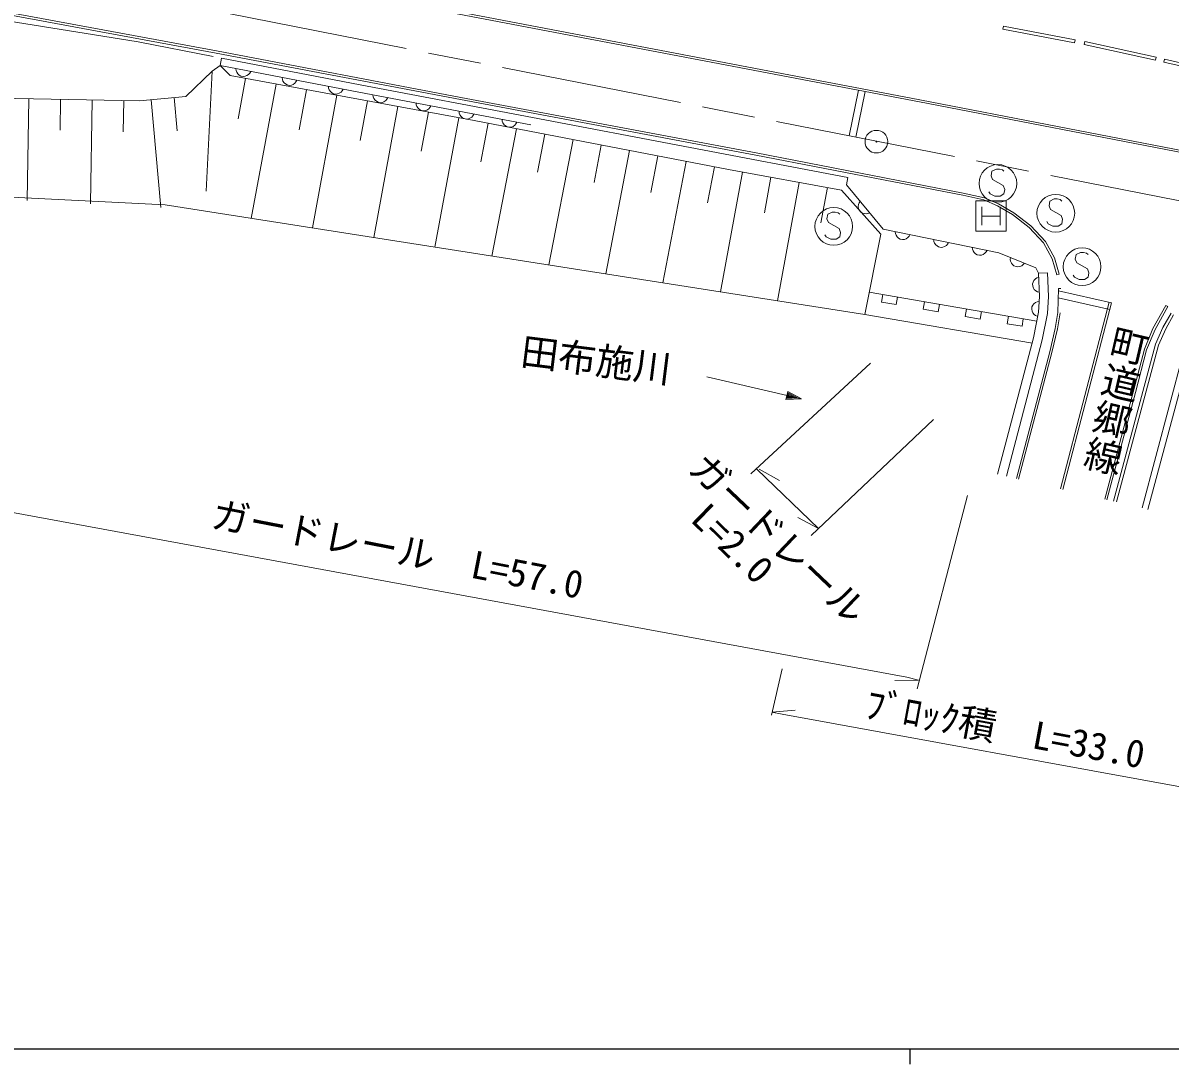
# Model space of a CAD drawing. Units: millimetres, scale not verified. Extents: x 40000 to 680000, y 20000 to 380000.
# Drawn here: x 209260 to 285237, y 204000 to 272992 of the extents above; entities that cross this region are included whole.
import ezdxf
from ezdxf.enums import TextEntityAlignment as Align

# ---------------------------------------------------------------- set-up
doc = ezdxf.new("R2010")
doc.units = ezdxf.units.MM
doc.header["$LTSCALE"] = 1000
doc.linetypes.add('CHAIN', pattern=[18.5, 12, -1.5, 3.5, -1.5])
for name, color, linetype, lineweight in [('M-BGD', 7, 'Continuous', 13), ('M-BGD-EXST', 7, 'Continuous', 13), ('M-BMK', 2, 'CHAIN', 13), ('M-BMK-SRVR', 3, 'Continuous', 13), ('M-STR-HTXT', 7, 'Continuous', 13), ('M-TTL-BAND', 7, 'Continuous', 25)]:
    doc.layers.add(name, color=color, linetype=linetype, lineweight=lineweight)
doc.layers.add('M-BMK-HTXT', color=7, linetype='Continuous')
doc.styles.add('@ＭＳ ゴシック', font='')
doc.styles.add('ＭＳ ゴシック', font='')
doc.styles.get('@ＭＳ ゴシック').set_extended_font_data('@MS Gothic')
doc.styles.get('ＭＳ ゴシック').set_extended_font_data('MS Gothic')

msp = doc.modelspace()

# ---------------------------------------------------------------- linework, layer by layer
at = {"layer": 'M-BGD'}
for p, q in [((268633, 267756), (220536, 276944)), ((268661, 267904), (220564, 277091)), ((222049, 270985), (199924, 275102)), ((222077, 271133), (199949, 275250)), ((216897, 271734), (207644, 273224)), ((274202, 272770), (274166, 272573)), ((278953, 271881), (274202, 272770)), ((278916, 271684), (274166, 272573)), ((221858, 270774), (216897, 271734)), ((278953, 271881), (278916, 271684)), ((279582, 271768), (279539, 271573)), ((284276, 270527), (279539, 271573)), ((284319, 270722), (279582, 271768)), ((238231, 267908), (222049, 270985)), ((238259, 268056), (222077, 271133)), ((222415, 270652), (222321, 270161)), ((231605, 268897), (222415, 270652)), ((284319, 270722), (284276, 270527)), ((284870, 270588), (284826, 270393)), ((289595, 269523), (284870, 270588)), ((221787, 269789), (220051, 268117)), ((221787, 269789), (221393, 261852)), ((221787, 269789), (222321, 270161)), ((222321, 270161), (222993, 269499)), ((231511, 268406), (222321, 270161)), ((231511, 268406), (222321, 270161)), ((223362, 269962), (223378, 269837)), ((223378, 269837), (223419, 269728)), ((223419, 269728), (223498, 269611)), ((224282, 269664), (224344, 269775)), ((289551, 269328), (284826, 270393)), ((222993, 269499), (239140, 266523)), ((223498, 269611), (223585, 269533)), ((224003, 269313), (223507, 266627)), ((223585, 269533), (223695, 269471)), ((223695, 269471), (223852, 269441)), ((223852, 269441), (223978, 269458)), ((223978, 269458), (224087, 269498)), ((224087, 269498), (224204, 269578)), ((224204, 269578), (224282, 269664)), ((226425, 269377), (226442, 269252)), ((226442, 269252), (226482, 269143)), ((226482, 269143), (226561, 269026)), ((226561, 269026), (226648, 268948)), ((227151, 268913), (227268, 268993)), ((227268, 268993), (227345, 269079)), ((227345, 269079), (227407, 269190)), ((226021, 268941), (224380, 260041)), ((226648, 268948), (226759, 268886)), ((226759, 268886), (226916, 268856)), ((226916, 268856), (227041, 268873)), ((227041, 268873), (227151, 268913)), ((228039, 268569), (227550, 265915)), ((229488, 268792), (229505, 268667)), ((229505, 268667), (229545, 268558)), ((229545, 268558), (229625, 268441)), ((229625, 268441), (229712, 268363)), ((229712, 268363), (229822, 268301)), ((229822, 268301), (229979, 268271)), ((229979, 268271), (230105, 268288)), ((230105, 268288), (230214, 268328)), ((230214, 268328), (230331, 268407)), ((230331, 268407), (230409, 268494)), ((230409, 268494), (230471, 268605)), ((242910, 266234), (231511, 268406)), ((242910, 266234), (231511, 268406)), ((243003, 266726), (231605, 268897)), ((232445, 268228), (232462, 268103)), ((264597, 268542), (263977, 265515)), ((265037, 268452), (264418, 265428)), ((216979, 267838), (206520, 268016)), ((209658, 267962), (209543, 261233)), ((211749, 267927), (211715, 265885)), ((213841, 267891), (213724, 261006)), ((215933, 267855), (215897, 265767)), ((220051, 268117), (216979, 267838)), ((217747, 267907), (218397, 260753)), ((219283, 268047), (219485, 265834)), ((230058, 268197), (228437, 259406)), ((232076, 267825), (231593, 265204)), ((232462, 268103), (232502, 267993)), ((234094, 267453), (232494, 258771)), ((232502, 267993), (232581, 267876)), ((232581, 267876), (232668, 267799)), ((232668, 267799), (232779, 267737)), ((232779, 267737), (232936, 267707)), ((232936, 267707), (233061, 267724)), ((233061, 267724), (233171, 267764)), ((233171, 267764), (233288, 267844)), ((233288, 267844), (233365, 267931)), ((233365, 267931), (233427, 268041)), ((235294, 267685), (235311, 267560)), ((235311, 267560), (235351, 267450)), ((235351, 267450), (235431, 267334)), ((236215, 267388), (236277, 267498)), ((257799, 264232), (238231, 267908)), ((257827, 264379), (238259, 268056)), ((290237, 263572), (268633, 267756)), ((290265, 263719), (268661, 267904)), ((235431, 267334), (235518, 267256)), ((235518, 267256), (235628, 267194)), ((235628, 267194), (235786, 267164)), ((236113, 267081), (235636, 264493)), ((235786, 267164), (235911, 267181)), ((235911, 267181), (236020, 267221)), ((236020, 267221), (236137, 267301)), ((236137, 267301), (236215, 267388)), ((238131, 266709), (236551, 258136)), ((238144, 267142), (238161, 267017)), ((238161, 267017), (238201, 266908)), ((238201, 266908), (238281, 266791)), ((238281, 266791), (238368, 266713)), ((238368, 266713), (238478, 266651)), ((238870, 266678), (238987, 266758)), ((238987, 266758), (239065, 266845)), ((239065, 266845), (239126, 266955)), ((263893, 262757), (243003, 266726)), ((238478, 266651), (238635, 266621)), ((238635, 266621), (238761, 266638)), ((238761, 266638), (238870, 266678)), ((239140, 266523), (255993, 263280)), ((240076, 266343), (239586, 263792)), ((241949, 265982), (240325, 257546)), ((240994, 266599), (241011, 266474)), ((241011, 266474), (241051, 266365)), ((241051, 266365), (241130, 266248)), ((241130, 266248), (241217, 266170)), ((241217, 266170), (241328, 266108)), ((241328, 266108), (241485, 266078)), ((241485, 266078), (241610, 266095)), ((241610, 266095), (241720, 266135)), ((241720, 266135), (241837, 266215)), ((241837, 266215), (241914, 266302)), ((241914, 266302), (241976, 266412)), ((243821, 265622), (243338, 263111)), ((245694, 265262), (244096, 256956)), ((247566, 264901), (247091, 262429)), ((249439, 264541), (247866, 256365)), ((251311, 264181), (250843, 261748)), ((253184, 263821), (251636, 255775)), ((271505, 261575), (257799, 264232)), ((271535, 261722), (257827, 264379)), ((218672, 260934), (178556, 262941)), ((255057, 263460), (254596, 261066)), ((256929, 263108), (255472, 255175)), ((255993, 263280), (263481, 261905)), ((258801, 262764), (258366, 260399)), ((260673, 262421), (259234, 254586)), ((263893, 262757), (263800, 262266)), ((266246, 259320), (263800, 262266)), ((262545, 262077), (262116, 259741)), ((263481, 261905), (266077, 259004)), ((272894, 261270), (271505, 261575)), ((272940, 261413), (271535, 261722)), ((273884, 261014), (272940, 261413)), ((265018, 253681), (218672, 260934)), ((264598, 260960), (264585, 260819)), ((264585, 260819), (264603, 260704)), ((264637, 261070), (264598, 260960)), ((264603, 260704), (264649, 260586)), ((264704, 261177), (264637, 261070)), ((273816, 260880), (272894, 261270)), ((274794, 260294), (273816, 260880)), ((274879, 260418), (273884, 261014)), ((264649, 260586), (264751, 260463)), ((264751, 260463), (264859, 260396)), ((264859, 260396), (264969, 260357)), ((264969, 260357), (265109, 260344)), ((265109, 260344), (265225, 260362)), ((265225, 260362), (265343, 260408)), ((275905, 259428), (274794, 260294)), ((276007, 259539), (274879, 260418)), ((273899, 257767), (266246, 259320)), ((267032, 259160), (267047, 259035)), ((276855, 258415), (275905, 259428)), ((276978, 258503), (276007, 259539)), ((265018, 253681), (266077, 259004)), ((267047, 259035), (267086, 258925)), ((267086, 258925), (267164, 258807)), ((267164, 258807), (267250, 258728)), ((267250, 258728), (267360, 258665)), ((267360, 258665), (267517, 258633)), ((267517, 258633), (267642, 258649)), ((267642, 258649), (267752, 258688)), ((267752, 258688), (267870, 258766)), ((267870, 258766), (267949, 258852)), ((267949, 258852), (268012, 258961)), ((269583, 258643), (269598, 258517)), ((269598, 258517), (269637, 258407)), ((269637, 258407), (269715, 258289)), ((270421, 258248), (270500, 258334)), ((270500, 258334), (270563, 258444)), ((277434, 257363), (276855, 258415)), ((277573, 257421), (276978, 258503)), ((269715, 258289), (269801, 258211)), ((269801, 258211), (269911, 258148)), ((269911, 258148), (270068, 258116)), ((270068, 258116), (270193, 258131)), ((270193, 258131), (270303, 258170)), ((270303, 258170), (270421, 258248)), ((272134, 258125), (272149, 258000)), ((272149, 258000), (272188, 257890)), ((272188, 257890), (272266, 257772)), ((272266, 257772), (272352, 257693)), ((272352, 257693), (272462, 257630)), ((272462, 257630), (272619, 257598)), ((272619, 257598), (272744, 257614)), ((272744, 257614), (272854, 257653)), ((272854, 257653), (272972, 257731)), ((272972, 257731), (273051, 257817)), ((273051, 257817), (273114, 257926)), ((276349, 256757), (273899, 257767)), ((274662, 257453), (274653, 257326)), ((274653, 257326), (274670, 257211)), ((274670, 257211), (274725, 257080)), ((274725, 257080), (274794, 256987)), ((274794, 256987), (274890, 256904)), ((274890, 256904), (275038, 256843)), ((275038, 256843), (275164, 256834)), ((275164, 256834), (275279, 256852)), ((275279, 256852), (275410, 256906)), ((275410, 256906), (275504, 256976)), ((275504, 256976), (275586, 257071)), ((277743, 256309), (277434, 257363)), ((277887, 256352), (277573, 257421)), ((276414, 256095), (276317, 256031)), ((276521, 256409), (276349, 256757)), ((276533, 256140), (276414, 256095)), ((276521, 256409), (277120, 256435)), ((276587, 254872), (276521, 256409)), ((277188, 254869), (277120, 256435)), ((277743, 256309), (277887, 256352)), ((276166, 255824), (276131, 255702)), ((276131, 255702), (276138, 255542)), ((276138, 255542), (276183, 255424)), ((276221, 255926), (276166, 255824)), ((276183, 255424), (276247, 255327)), ((276317, 256031), (276221, 255926)), ((276247, 255327), (276352, 255231)), ((277847, 255393), (277801, 253807)), ((277847, 255393), (277997, 255389)), ((265309, 255143), (276412, 253229)), ((266204, 254989), (266119, 254496)), ((267105, 254327), (267190, 254819)), ((276352, 255231), (276454, 255176)), ((276553, 254548), (276429, 254521)), ((276454, 255176), (276576, 255141)), ((276530, 253815), (276587, 254872)), ((277126, 253740), (277188, 254869)), ((281252, 254013), (277829, 254785)), ((281351, 254452), (277843, 255244)), ((266119, 254496), (267105, 254327)), ((268980, 254511), (268895, 254018)), ((268895, 254018), (269880, 253848)), ((269880, 253848), (269965, 254341)), ((271756, 254032), (271671, 253539)), ((272656, 253369), (272741, 253862)), ((276090, 254175), (276073, 254016)), ((276073, 254016), (276100, 253892)), ((276143, 254290), (276090, 254175)), ((276100, 253892), (276150, 253786)), ((276213, 254383), (276143, 254290)), ((276150, 253786), (276238, 253676)), ((276189, 252119), (276530, 253815)), ((276323, 254472), (276213, 254383)), ((276429, 254521), (276323, 254472)), ((277801, 253807), (277624, 252742)), ((277951, 253792), (277771, 252713)), ((281206, 254490), (277985, 242118)), ((281351, 254452), (278131, 242083)), ((284951, 254275), (284107, 252752)), ((285082, 254202), (284242, 252687)), ((284769, 252808), (285303, 253764)), ((284951, 254275), (285082, 254202)), ((276118, 251767), (265018, 253681)), ((271671, 253539), (272656, 253369)), ((274531, 253553), (274446, 253061)), ((274446, 253061), (275432, 252891)), ((275432, 252891), (275517, 253383)), ((276238, 253676), (276331, 253606)), ((276331, 253606), (276446, 253553)), ((276774, 251984), (277126, 253740)), ((284948, 252718), (285471, 253655)), ((277624, 252742), (277268, 251197)), ((277771, 252713), (277414, 251161)), ((284107, 252752), (283534, 251369)), ((284242, 252687), (283677, 251321)), ((284277, 251709), (284769, 252808)), ((284466, 251642), (284948, 252718)), ((276189, 252119), (273819, 243095)), ((276774, 251984), (274403, 242958)), ((284277, 251709), (281495, 241293)), ((284466, 251642), (281690, 241248)), ((277268, 251197), (275060, 242804)), ((277414, 251161), (275206, 242770)), ((283534, 251369), (282795, 248530)), ((283677, 251321), (282940, 248492)), ((286116, 251062), (283382, 240851)), ((286496, 250932), (283772, 240759)), ((260828, 248076), (254556, 249532)), ((259791, 248029), (259917, 248575)), ((259848, 248098), (259938, 248488)), ((259917, 248575), (260828, 248076)), ((259938, 248488), (260555, 248139)), ((282795, 248530), (280912, 241430)), ((282940, 248492), (281058, 241396)), ((260828, 248076), (259791, 248029)), ((260555, 248139), (259848, 248098)), ((259905, 248167), (259959, 248401)), ((260400, 248175), (259905, 248167)), ((259959, 248401), (260400, 248175)), ((259962, 248236), (259980, 248314)), ((260166, 248230), (259962, 248236)), ((259980, 248314), (260166, 248230))]:
    msp.add_line(p, q, dxfattribs=at)
at = {"layer": 'M-BGD-EXST'}
for p, q in [((273433, 263159), (273383, 262859)), ((273733, 263309), (273433, 263159)), ((273933, 263309), (273733, 263309)), ((274133, 263259), (273933, 263309)), ((274233, 263159), (274133, 263259)), ((273383, 262859), (273483, 262609)), ((273483, 262609), (274183, 262209)), ((274183, 262209), (274283, 261959)), ((273333, 261659), (273233, 261809)), ((273633, 261509), (273333, 261659)), ((273983, 261509), (273633, 261509)), ((274233, 261659), (273983, 261509)), ((274283, 261959), (274233, 261659)), ((272377, 259198), (272377, 261198)), ((272377, 261198), (274377, 261198)), ((272777, 260798), (272777, 259598)), ((273977, 260798), (273977, 259598)), ((274377, 261198), (274377, 259198)), ((277269, 261183), (277219, 260883)), ((277219, 260883), (277319, 260633)), ((277569, 261333), (277269, 261183)), ((277319, 260633), (278019, 260233)), ((277769, 261333), (277569, 261333)), ((277969, 261283), (277769, 261333)), ((278069, 261183), (277969, 261283)), ((262563, 260311), (262513, 260011)), ((262513, 260011), (262613, 259761)), ((262863, 260461), (262563, 260311)), ((263063, 260461), (262863, 260461)), ((263263, 260411), (263063, 260461)), ((263363, 260311), (263263, 260411)), ((272777, 260198), (273977, 260198)), ((278019, 260233), (278119, 259983)), ((278119, 259983), (278069, 259683)), ((262613, 259761), (263313, 259361)), ((263313, 259361), (263413, 259111)), ((263413, 259111), (263363, 258811)), ((274377, 259198), (272377, 259198)), ((277169, 259683), (277069, 259833)), ((277469, 259533), (277169, 259683)), ((277819, 259533), (277469, 259533)), ((278069, 259683), (277819, 259533)), ((262463, 258811), (262363, 258961)), ((262763, 258661), (262463, 258811)), ((263113, 258661), (262763, 258661)), ((263363, 258811), (263113, 258661)), ((279012, 257638), (278962, 257338)), ((279312, 257788), (279012, 257638)), ((279512, 257788), (279312, 257788)), ((279712, 257738), (279512, 257788)), ((279812, 257638), (279712, 257738)), ((278962, 257338), (279062, 257088)), ((279062, 257088), (279762, 256688)), ((278912, 256138), (278812, 256288)), ((279212, 255988), (278912, 256138)), ((279812, 256138), (279562, 255988)), ((279762, 256688), (279862, 256438)), ((279862, 256438), (279812, 256138)), ((279562, 255988), (279212, 255988))]:
    msp.add_line(p, q, dxfattribs=at)
for centre in [(273833, 262359), (277669, 260383), (262963, 259511), (279412, 256838)]:
    msp.add_circle(centre, 1250, dxfattribs=at)
at = {"layer": 'M-BMK'}
msp.add_line((204727, 277183), (305680, 257301), dxfattribs=at)
at = {"layer": 'M-BMK-SRVR'}
for radius in [750, 30]:
    msp.add_circle((265785, 265125), radius, dxfattribs=at)
at = {"layer": 'M-STR-HTXT'}
for p, q in [((265398, 250441), (257477, 243105)), ((269559, 246718), (261456, 239017)), ((257869, 243423), (261957, 239487)), ((258020, 243423), (259378, 242660)), ((200663, 242000), (267811, 229639)), ((271820, 241666), (268479, 228871)), ((261957, 239487), (260585, 240225)), ((259535, 230181), (258841, 227127)), ((267811, 229639), (268567, 229443)), ((268567, 229443), (267010, 229413)), ((258865, 227310), (260416, 227454)), ((259535, 227188), (258865, 227310)), ((259535, 227188), (291591, 221326))]:
    msp.add_line(p, q, dxfattribs=at)
at = {"layer": 'M-TTL-BAND'}
for p, q in [((40000, 205000), (579000, 205000)), ((268000, 205000), (268000, 204000))]:
    msp.add_line(p, q, dxfattribs=at)

# ---------------------------------------------------------------- texts
at = {"layer": 'M-BMK-HTXT'}
for s, rotation, style, p in [('町道郷線', 256.9, '@ＭＳ ゴシック', (281369, 253154)), ('田布施川', 352.9, 'ＭＳ ゴシック', (242078, 249809))]:
    msp.add_text(s, height=1833, rotation=rotation, dxfattribs=dict(at, style=style)).set_placement(p, align=Align.BOTTOM_LEFT)
at = {"layer": 'M-STR-HTXT', "style": 'ＭＳ ゴシック'}
for s, rotation, p in [('ガードレール', 316.4, (252858, 242954)), ('ガードレール\u3000L=57.0', 349, (221539, 239049)), ('L=2.0', 315.9, (253009, 239623)), ('ﾌﾞﾛｯｸ積\u3000L=33.0', 349.5, (264849, 226458))]:
    msp.add_text(s, height=1833, rotation=rotation, dxfattribs=at).set_placement(p, align=Align.BOTTOM_LEFT)

doc.saveas('drawing.dxf')
